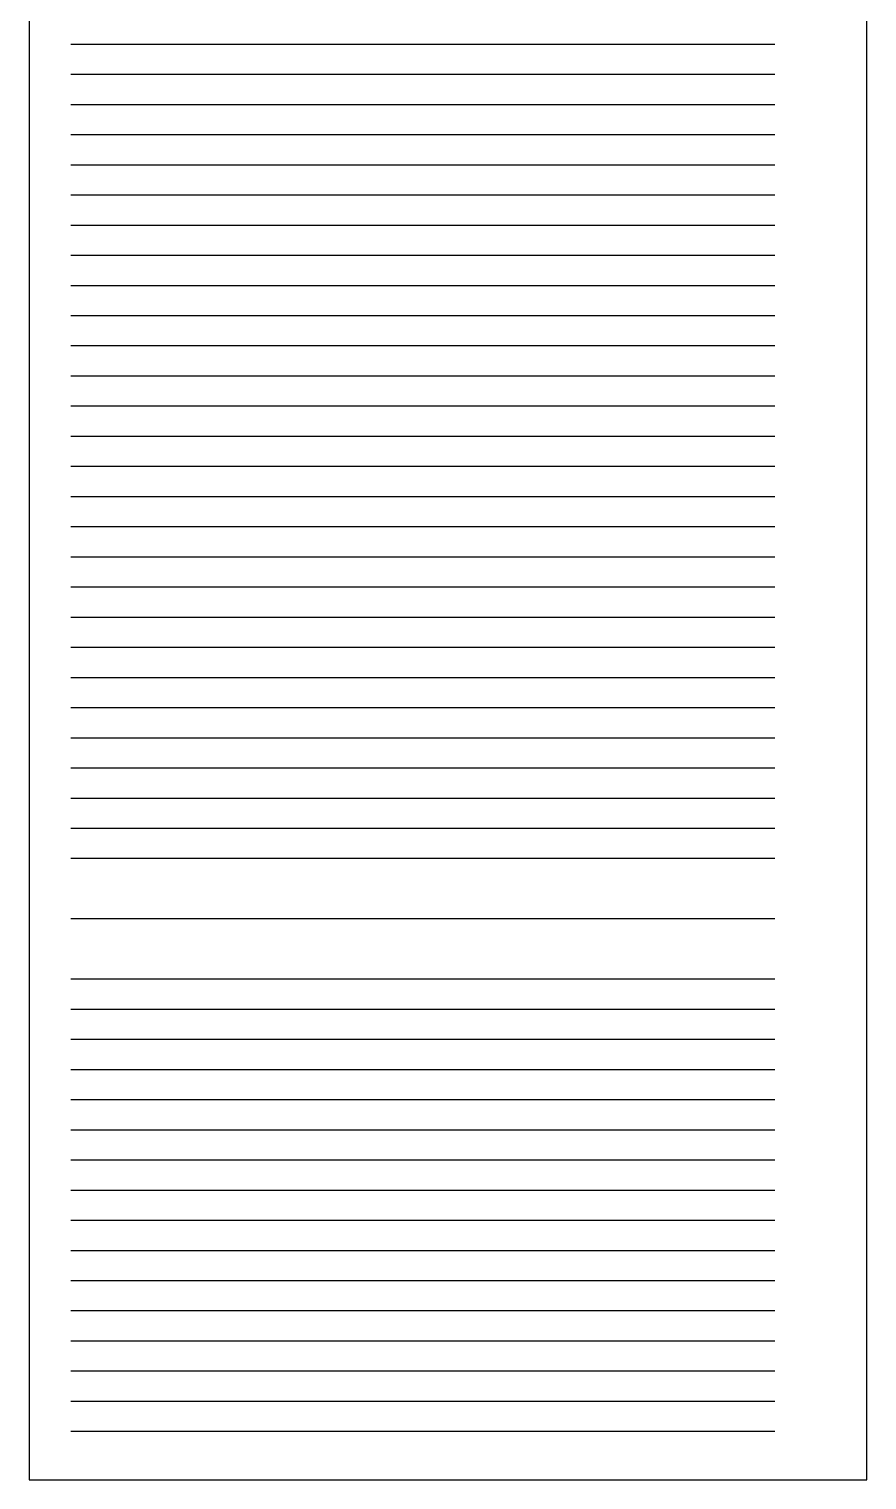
# Model space of a CAD drawing. Header units: metres. Extents: x 3 to 509016, y 4 to 6969473.
# Drawn here: x 508876.5 to 509015.5, y 6967258.7 to 6967499.2 of the extents above; entities that cross this region are included whole.
import ezdxf
from ezdxf.lldxf.tags import DXFTag

# ---------------------------------------------------------------- set-up
doc = ezdxf.new("R2010")
doc.units = ezdxf.units.M
doc.layers.add('_Design Non Plottable', color=45, linetype='Continuous', plot=False)
doc.layers.add('XREF', color=7, linetype='Continuous')
doc.styles.get("Standard").update_dxf_attribs({"font": 'ARIALN.TTF'})
doc.linetypes.add('_Generic Arrow 1', pattern='A,5.1,-1.45,[1,NORTHROP_LTYPES,S=1,R=90,X=0,Y=0],-1.45', length=8)
doc.linetypes.add('_Generic Arrow 2', pattern='A,4,[1,NORTHROP_LTYPES,S=1,R=90,X=0,Y=0],4', length=8)
doc.linetypes.add('_Generic Arrow 3', pattern='A,0,-4,[1,NORTHROP_LTYPES,S=1,R=90,X=0,Y=0],-4', length=8)
doc.linetypes.add('_Generic Arrow 4', pattern='A,0,-2,[1,NORTHROP_LTYPES,S=1,R=90,X=0,Y=0],-2', length=4)
doc.linetypes.add('_Generic Arrow 5', pattern='A,0,-1.755996,[1,NORTHROP_LTYPES,S=1,R=90,X=0,Y=0],-0.244004', length=2)
doc.linetypes.add('_Generic Arrow 6', pattern='A,5.1,-0.428491,[1,NORTHROP_LTYPES,S=1,R=90,X=0,Y=0],-2.471509', length=8)
doc.linetypes.add('_Generic Batting', pattern='A,4e-05,[4,NORTHROP_LTYPES,S=1,R=0,X=0,Y=0],-4', length=4.00004)
doc.linetypes.add('_Generic Chain', pattern='A,4.5e-05,[5,NORTHROP_LTYPES,S=1,R=0,X=0,Y=0],-4.5', length=4.500045)
tags = doc.linetypes.add('_Generic Conduit -EC-', pattern='A,4.330392,-1.8,3.430392,-1.8,3.430392,-1.8,4.330392,-0.252012,["EC",Standard,S=1.5,R=0,X=0,Y=-0.75],-2.703479', length=23.877059).pattern_tags.tags
tags[18] = DXFTag(74, 10)
tags = doc.linetypes.add('_Generic Conduit -GC-', pattern='A,4.296243,-1.8,3.396243,-1.8,3.396243,-1.8,4.296243,-0.29294,["GC",Standard,S=1.5,R=0,X=0,Y=-0.75],-2.894816', length=23.972728).pattern_tags.tags
tags[18] = DXFTag(74, 10)
tags = doc.linetypes.add('_Generic Conduit -IC-', pattern='A,4.420816,-1.8,3.520816,-1.8,3.520816,-1.8,4.420816,-0.224386,["IC",Standard,S=1.5,R=0,X=0,Y=-0.75],-2.035334', length=23.542984).pattern_tags.tags
tags[18] = DXFTag(74, 10)
tags = doc.linetypes.add('_Generic Conduit -TC-', pattern='A,4.319136,-1.8,3.419136,-1.8,3.419136,-1.8,4.319136,-0.345123,["TC",Standard,S=1.5,R=0,X=0,Y=-0.75],-2.607299', length=23.828966).pattern_tags.tags
tags[18] = DXFTag(74, 10)
tags = doc.linetypes.add('_Generic Conduit -WC-', pattern='A,4.242781,-1.8,3.342781,-1.8,3.342781,-1.8,4.242781,-0.364563,["WC",Standard,S=1.5,R=0,X=0,Y=-0.75],-3.179263', length=24.11495).pattern_tags.tags
tags[18] = DXFTag(74, 10)
doc.linetypes.add('_Generic Cross', pattern='A,0,-1.5,[3,NORTHROP_LTYPES,S=1,R=360,X=0,Y=0],-4.503112', length=6.003112)
doc.linetypes.add('_Generic Cross 2', pattern='A,0,-3,[3,NORTHROP_LTYPES,S=2,R=360,X=0,Y=0],-9.006223', length=12.006223)
tags = doc.linetypes.add('_Generic FIRESERVICE', pattern='A,20.577671,-0.325102,["FS",Standard,S=2,R=0,X=0,Y=-1],-3.32633', length=24.229103).pattern_tags.tags
tags[6] = DXFTag(74, 10)
doc.linetypes.add('_Generic Flow Arrow 1', pattern='A,7e-05,[2,NORTHROP_LTYPES,S=1,R=0,X=0,Y=0],-7', length=7.00007)
doc.linetypes.add('_Generic Flow Arrow 2', pattern='A,0.00014,[2,NORTHROP_LTYPES,S=2,R=0,X=0,Y=0],-14', length=14.00014)
tags = doc.linetypes.add('_Generic Shared Trench', pattern='A,20.958401,-0.310334,["ST",Standard,S=1.5,R=0,X=0,Y=-0.75],-2.552046', length=23.820781).pattern_tags.tags
tags[6] = DXFTag(74, 10)
doc.linetypes.add('_Generic Sheetpile', pattern='A,9e-05,[6,NORTHROP_LTYPES,S=1,R=0,X=0,Y=0],-9', length=9.00009)
doc.linetypes.add('_Generic Shoring', pattern='A,3e-05,[20,NORTHROP_LTYPES,S=1,R=0,X=0,Y=0],-3', length=3.00003)
doc.linetypes.add('_Generic Vegetation', pattern='A,5e-05,[7,NORTHROP_LTYPES,S=1,R=0,X=0,Y=0],-5', length=5.00005)
doc.linetypes.add('_Generic Zigzag', pattern='A,0.00012,[8,NORTHROP_LTYPES,S=1,R=0,X=0,Y=0],-12', length=12.00012)
tags = doc.linetypes.add('WATER-Existing DN063', pattern='A,8.081878,-1.8,8.081878,-0.329194,["ExW-63",Standard,S=2,R=0,X=0,Y=-1],-8.548705', length=26.841655).pattern_tags.tags
tags[10] = DXFTag(74, 10)
tags = doc.linetypes.add('WATER-Existing DN090', pattern='A,8.081878,-1.8,8.081878,-0.329194,["ExW-90",Standard,S=2,R=0,X=0,Y=-1],-8.544612', length=26.837562).pattern_tags.tags
tags[10] = DXFTag(74, 10)
tags = doc.linetypes.add('WATER-Existing DN100', pattern='A,7.763324,-1.8,7.763324,-0.329194,["ExW-100",Standard,S=2,R=0,X=0,Y=-1],-9.818828', length=27.47467).pattern_tags.tags
tags[10] = DXFTag(74, 10)
tags = doc.linetypes.add('WATER-Existing DN125', pattern='A,7.763324,-1.8,7.763324,-0.329194,["ExW-125",Standard,S=2,R=0,X=0,Y=-1],-9.836563', length=27.492405).pattern_tags.tags
tags[10] = DXFTag(74, 10)
tags = doc.linetypes.add('WATER-Existing DN150', pattern='A,7.763324,-1.8,7.763324,-0.329194,["ExW-150",Standard,S=2,R=0,X=0,Y=-1],-9.818828', length=27.47467).pattern_tags.tags
tags[10] = DXFTag(74, 10)
tags = doc.linetypes.add('WATER-Existing DN180', pattern='A,7.763324,-1.8,7.763324,-0.329194,["ExW-180",Standard,S=2,R=0,X=0,Y=-1],-9.818828', length=27.47467).pattern_tags.tags
tags[10] = DXFTag(74, 10)
tags = doc.linetypes.add('WATER-Existing DN200', pattern='A,7.763324,-1.8,7.763324,-0.329194,["ExW-200",Standard,S=2,R=0,X=0,Y=-1],-9.818828', length=27.47467).pattern_tags.tags
tags[10] = DXFTag(74, 10)
tags = doc.linetypes.add('WATER-Existing DN225', pattern='A,7.763324,-1.8,7.763324,-0.329194,["ExW-225",Standard,S=2,R=0,X=0,Y=-1],-9.836563', length=27.492405).pattern_tags.tags
tags[10] = DXFTag(74, 10)
tags = doc.linetypes.add('WATER-Existing DN250', pattern='A,7.763324,-1.8,7.763324,-0.329194,["ExW-250",Standard,S=2,R=0,X=0,Y=-1],-9.818828', length=27.47467).pattern_tags.tags
tags[10] = DXFTag(74, 10)
tags = doc.linetypes.add('WATER-Existing DN280', pattern='A,7.763324,-1.8,7.763324,-0.329194,["ExW-280",Standard,S=2,R=0,X=0,Y=-1],-9.818828', length=27.47467).pattern_tags.tags
tags[10] = DXFTag(74, 10)
tags = doc.linetypes.add('WATER-Existing DN300', pattern='A,7.763324,-1.8,7.763324,-0.329194,["ExW-300",Standard,S=2,R=0,X=0,Y=-1],-9.818828', length=27.47467).pattern_tags.tags
tags[10] = DXFTag(74, 10)
tags = doc.linetypes.add('WATER-Existing DN315', pattern='A,7.763324,-1.8,7.763324,-0.329194,["ExW-315",Standard,S=2,R=0,X=0,Y=-1],-9.836563', length=27.492405).pattern_tags.tags
tags[10] = DXFTag(74, 10)
tags = doc.linetypes.add('WATER-Existing DN355', pattern='A,7.763324,-1.8,7.763324,-0.329194,["ExW-355",Standard,S=2,R=0,X=0,Y=-1],-9.836563', length=27.492405).pattern_tags.tags
tags[10] = DXFTag(74, 10)
tags = doc.linetypes.add('WATER-Existing DN375', pattern='A,7.763324,-1.8,7.763324,-0.329194,["ExW-375",Standard,S=2,R=0,X=0,Y=-1],-9.836563', length=27.492405).pattern_tags.tags
tags[10] = DXFTag(74, 10)
tags = doc.linetypes.add('WATER-Existing DN400', pattern='A,7.763324,-1.8,7.763324,-0.329194,["ExW-400",Standard,S=2,R=0,X=0,Y=-1],-9.818828', length=27.47467).pattern_tags.tags
tags[10] = DXFTag(74, 10)
tags = doc.linetypes.add('WATER-Existing DN500', pattern='A,7.763324,-1.8,7.763324,-0.329194,["ExW-500",Standard,S=2,R=0,X=0,Y=-1],-9.818828', length=27.47467).pattern_tags.tags
tags[10] = DXFTag(74, 10)
tags = doc.linetypes.add('WATER-Existing DN560', pattern='A,7.763324,-1.8,7.763324,-0.329194,["ExW-560",Standard,S=2,R=0,X=0,Y=-1],-9.818828', length=27.47467).pattern_tags.tags
tags[10] = DXFTag(74, 10)
tags = doc.linetypes.add('WATER-Existing DN630', pattern='A,7.763324,-1.8,7.763324,-0.329194,["ExW-630",Standard,S=2,R=0,X=0,Y=-1],-9.818828', length=27.47467).pattern_tags.tags
tags[10] = DXFTag(74, 10)
tags = doc.linetypes.add('WATER-Existing DN710', pattern='A,7.763324,-1.8,7.763324,-0.329194,["ExW-710",Standard,S=2,R=0,X=0,Y=-1],-9.818828', length=27.47467).pattern_tags.tags
tags[10] = DXFTag(74, 10)
tags = doc.linetypes.add('WATER-Existing DN750', pattern='A,7.763324,-1.8,7.763324,-0.329194,["ExW-750",Standard,S=2,R=0,X=0,Y=-1],-9.818828', length=27.47467).pattern_tags.tags
tags[10] = DXFTag(74, 10)
tags = doc.linetypes.add('WATER-Future RecWater', pattern='A,3.743645,-2.975,0.05,-2.975,3.743645,-0.315892,["FutRW",Standard,S=2,R=0,X=0,Y=-1],-7.614531', length=21.417713).pattern_tags.tags
tags[14] = DXFTag(74, 10)
tags = doc.linetypes.add('WATER-Future Water', pattern='A,4.157015,-2.975,0.05,-2.975,4.157015,-0.315892,["FutW",Standard,S=2,R=0,X=0,Y=-1],-5.961052', length=20.590974).pattern_tags.tags
tags[14] = DXFTag(74, 10)

# ---------------------------------------------------------------- blocks, each defined once
blk = doc.blocks.new('XD_DESIGN_1')
at = {"linetype": 'WATER-Existing DN063'}
blk.add_lwpolyline([(508883.439, 6967496.749), (509000.227, 6967496.749)], dxfattribs=at)
at = {"linetype": 'WATER-Existing DN090'}
blk.add_lwpolyline([(508883.439, 6967491.749), (509000.227, 6967491.749)], dxfattribs=at)
at = {"linetype": 'WATER-Existing DN100'}
blk.add_lwpolyline([(508883.439, 6967486.749), (509000.227, 6967486.749)], dxfattribs=at)
at = {"linetype": 'WATER-Existing DN125'}
blk.add_lwpolyline([(508883.439, 6967481.749), (509000.227, 6967481.749)], dxfattribs=at)
at = {"linetype": 'WATER-Existing DN150'}
blk.add_lwpolyline([(508883.439, 6967476.749), (509000.227, 6967476.749)], dxfattribs=at)
at = {"linetype": 'WATER-Existing DN180'}
blk.add_lwpolyline([(508883.439, 6967471.749), (509000.227, 6967471.749)], dxfattribs=at)
at = {"linetype": 'WATER-Existing DN200'}
blk.add_lwpolyline([(508883.439, 6967466.749), (509000.227, 6967466.749)], dxfattribs=at)
at = {"linetype": 'WATER-Existing DN225'}
blk.add_lwpolyline([(508883.439, 6967461.749), (509000.227, 6967461.749)], dxfattribs=at)
at = {"linetype": 'WATER-Existing DN250'}
blk.add_lwpolyline([(508883.439, 6967456.749), (509000.227, 6967456.749)], dxfattribs=at)
at = {"linetype": 'WATER-Existing DN280'}
blk.add_lwpolyline([(508883.439, 6967451.749), (509000.227, 6967451.749)], dxfattribs=at)
at = {"linetype": 'WATER-Existing DN300'}
blk.add_lwpolyline([(508883.439, 6967446.749), (509000.227, 6967446.749)], dxfattribs=at)
at = {"linetype": 'WATER-Existing DN315'}
blk.add_lwpolyline([(508883.439, 6967441.749), (509000.227, 6967441.749)], dxfattribs=at)
at = {"linetype": 'WATER-Existing DN355'}
blk.add_lwpolyline([(508883.439, 6967436.749), (509000.227, 6967436.749)], dxfattribs=at)
at = {"linetype": 'WATER-Existing DN375'}
blk.add_lwpolyline([(508883.439, 6967431.749), (509000.227, 6967431.749)], dxfattribs=at)
at = {"linetype": 'WATER-Existing DN400'}
blk.add_lwpolyline([(508883.439, 6967426.749), (509000.227, 6967426.749)], dxfattribs=at)
at = {"linetype": 'WATER-Existing DN500'}
blk.add_lwpolyline([(508883.439, 6967421.749), (509000.227, 6967421.749)], dxfattribs=at)
at = {"linetype": 'WATER-Existing DN560'}
blk.add_lwpolyline([(508883.439, 6967416.749), (509000.227, 6967416.749)], dxfattribs=at)
at = {"linetype": 'WATER-Existing DN630'}
blk.add_lwpolyline([(508883.439, 6967411.749), (509000.227, 6967411.749)], dxfattribs=at)
at = {"linetype": 'WATER-Existing DN710'}
blk.add_lwpolyline([(508883.439, 6967406.749), (509000.227, 6967406.749)], dxfattribs=at)
at = {"linetype": 'WATER-Existing DN750'}
blk.add_lwpolyline([(508883.439, 6967401.749), (509000.227, 6967401.749)], dxfattribs=at)
at = {"color": 253, "linetype": 'WATER-Future RecWater'}
blk.add_lwpolyline([(508883.439, 6967396.749), (509000.227, 6967396.749)], dxfattribs=at)
at = {"color": 253, "linetype": 'WATER-Future Water'}
blk.add_lwpolyline([(508883.439, 6967391.749), (509000.227, 6967391.749)], dxfattribs=at)
at = {"linetype": '_Generic Arrow 1'}
blk.add_lwpolyline([(508883.439, 6967386.749), (509000.227, 6967386.749)], dxfattribs=at)
at = {"linetype": '_Generic Arrow 2'}
blk.add_lwpolyline([(508883.439, 6967381.749), (509000.227, 6967381.749)], dxfattribs=at)
at = {"linetype": '_Generic Arrow 3'}
blk.add_lwpolyline([(508883.439, 6967376.749), (509000.227, 6967376.749)], dxfattribs=at)
at = {"linetype": '_Generic Arrow 4'}
blk.add_lwpolyline([(508883.439, 6967371.749), (509000.227, 6967371.749)], dxfattribs=at)
at = {"linetype": '_Generic Arrow 5'}
blk.add_lwpolyline([(508883.439, 6967366.749), (509000.227, 6967366.749)], dxfattribs=at)
at = {"linetype": '_Generic Arrow 6'}
blk.add_lwpolyline([(508883.439, 6967361.749), (509000.227, 6967361.749)], dxfattribs=at)
at = {"linetype": '_Generic Batting'}
blk.add_lwpolyline([(508883.439, 6967351.749), (509000.227, 6967351.749)], dxfattribs=at)
at = {"linetype": '_Generic Chain'}
blk.add_lwpolyline([(508883.439, 6967341.749), (509000.227, 6967341.749)], dxfattribs=at)
at = {"linetype": '_Generic Conduit -EC-'}
blk.add_lwpolyline([(508883.439, 6967336.749), (509000.227, 6967336.749)], dxfattribs=at)
at = {"linetype": '_Generic Conduit -GC-'}
blk.add_lwpolyline([(508883.439, 6967331.749), (509000.227, 6967331.749)], dxfattribs=at)
at = {"linetype": '_Generic Conduit -IC-'}
blk.add_lwpolyline([(508883.439, 6967326.749), (509000.227, 6967326.749)], dxfattribs=at)
at = {"linetype": '_Generic Conduit -TC-'}
blk.add_lwpolyline([(508883.439, 6967321.749), (509000.227, 6967321.749)], dxfattribs=at)
blk.add_lwpolyline([(508883.439, 6967321.749), (509000.227, 6967321.749)], dxfattribs=at)
at = {"linetype": '_Generic Conduit -WC-'}
blk.add_lwpolyline([(508883.439, 6967316.749), (509000.227, 6967316.749)], dxfattribs=at)
at = {"linetype": '_Generic Cross'}
blk.add_lwpolyline([(508883.439, 6967311.749), (509000.227, 6967311.749)], dxfattribs=at)
at = {"linetype": '_Generic Cross 2'}
blk.add_lwpolyline([(508883.439, 6967306.749), (509000.227, 6967306.749)], dxfattribs=at)
at = {"linetype": '_Generic FIRESERVICE'}
blk.add_lwpolyline([(508883.439, 6967301.749), (509000.227, 6967301.749)], dxfattribs=at)
at = {"linetype": '_Generic Flow Arrow 1'}
blk.add_lwpolyline([(508883.439, 6967296.749), (509000.227, 6967296.749)], dxfattribs=at)
at = {"linetype": '_Generic Flow Arrow 2'}
blk.add_lwpolyline([(508883.439, 6967291.749), (509000.227, 6967291.749)], dxfattribs=at)
at = {"linetype": '_Generic Shared Trench'}
blk.add_lwpolyline([(508883.439, 6967286.749), (509000.227, 6967286.749)], dxfattribs=at)
at = {"linetype": '_Generic Sheetpile'}
blk.add_lwpolyline([(508883.439, 6967281.749), (509000.227, 6967281.749)], dxfattribs=at)
at = {"linetype": '_Generic Shoring'}
blk.add_lwpolyline([(508883.439, 6967276.749), (509000.227, 6967276.749)], dxfattribs=at)
at = {"linetype": '_Generic Vegetation'}
blk.add_lwpolyline([(508883.439, 6967271.749), (509000.227, 6967271.749)], dxfattribs=at)
at = {"linetype": '_Generic Zigzag'}
blk.add_lwpolyline([(508883.439, 6967266.749), (509000.227, 6967266.749)], dxfattribs=at)
at = {"layer": '_Design Non Plottable'}
blk.add_lwpolyline([(508876.513, 6967761.749), (508876.513, 6967258.674), (509015.513, 6967258.674), (509015.513, 6967761.749)], dxfattribs=at)
blk = doc.blocks.new('XD_DESIGN_2')
at = {"linetype": 'WATER-Existing DN063'}
blk.add_lwpolyline([(508883.439, 6967496.749), (509000.227, 6967496.749)], dxfattribs=at)
at = {"linetype": 'WATER-Existing DN090'}
blk.add_lwpolyline([(508883.439, 6967491.749), (509000.227, 6967491.749)], dxfattribs=at)
at = {"linetype": 'WATER-Existing DN100'}
blk.add_lwpolyline([(508883.439, 6967486.749), (509000.227, 6967486.749)], dxfattribs=at)
at = {"linetype": 'WATER-Existing DN125'}
blk.add_lwpolyline([(508883.439, 6967481.749), (509000.227, 6967481.749)], dxfattribs=at)
at = {"linetype": 'WATER-Existing DN150'}
blk.add_lwpolyline([(508883.439, 6967476.749), (509000.227, 6967476.749)], dxfattribs=at)
at = {"linetype": 'WATER-Existing DN180'}
blk.add_lwpolyline([(508883.439, 6967471.749), (509000.227, 6967471.749)], dxfattribs=at)
at = {"linetype": 'WATER-Existing DN200'}
blk.add_lwpolyline([(508883.439, 6967466.749), (509000.227, 6967466.749)], dxfattribs=at)
at = {"linetype": 'WATER-Existing DN225'}
blk.add_lwpolyline([(508883.439, 6967461.749), (509000.227, 6967461.749)], dxfattribs=at)
at = {"linetype": 'WATER-Existing DN250'}
blk.add_lwpolyline([(508883.439, 6967456.749), (509000.227, 6967456.749)], dxfattribs=at)
at = {"linetype": 'WATER-Existing DN280'}
blk.add_lwpolyline([(508883.439, 6967451.749), (509000.227, 6967451.749)], dxfattribs=at)
at = {"linetype": 'WATER-Existing DN300'}
blk.add_lwpolyline([(508883.439, 6967446.749), (509000.227, 6967446.749)], dxfattribs=at)
at = {"linetype": 'WATER-Existing DN315'}
blk.add_lwpolyline([(508883.439, 6967441.749), (509000.227, 6967441.749)], dxfattribs=at)
at = {"linetype": 'WATER-Existing DN355'}
blk.add_lwpolyline([(508883.439, 6967436.749), (509000.227, 6967436.749)], dxfattribs=at)
at = {"linetype": 'WATER-Existing DN375'}
blk.add_lwpolyline([(508883.439, 6967431.749), (509000.227, 6967431.749)], dxfattribs=at)
at = {"linetype": 'WATER-Existing DN400'}
blk.add_lwpolyline([(508883.439, 6967426.749), (509000.227, 6967426.749)], dxfattribs=at)
at = {"linetype": 'WATER-Existing DN500'}
blk.add_lwpolyline([(508883.439, 6967421.749), (509000.227, 6967421.749)], dxfattribs=at)
at = {"linetype": 'WATER-Existing DN560'}
blk.add_lwpolyline([(508883.439, 6967416.749), (509000.227, 6967416.749)], dxfattribs=at)
at = {"linetype": 'WATER-Existing DN630'}
blk.add_lwpolyline([(508883.439, 6967411.749), (509000.227, 6967411.749)], dxfattribs=at)
at = {"linetype": 'WATER-Existing DN710'}
blk.add_lwpolyline([(508883.439, 6967406.749), (509000.227, 6967406.749)], dxfattribs=at)
at = {"linetype": 'WATER-Existing DN750'}
blk.add_lwpolyline([(508883.439, 6967401.749), (509000.227, 6967401.749)], dxfattribs=at)
at = {"color": 253, "linetype": 'WATER-Future RecWater'}
blk.add_lwpolyline([(508883.439, 6967396.749), (509000.227, 6967396.749)], dxfattribs=at)
at = {"color": 253, "linetype": 'WATER-Future Water'}
blk.add_lwpolyline([(508883.439, 6967391.749), (509000.227, 6967391.749)], dxfattribs=at)
at = {"linetype": '_Generic Arrow 1'}
blk.add_lwpolyline([(508883.439, 6967386.749), (509000.227, 6967386.749)], dxfattribs=at)
at = {"linetype": '_Generic Arrow 2'}
blk.add_lwpolyline([(508883.439, 6967381.749), (509000.227, 6967381.749)], dxfattribs=at)
at = {"linetype": '_Generic Arrow 3'}
blk.add_lwpolyline([(508883.439, 6967376.749), (509000.227, 6967376.749)], dxfattribs=at)
at = {"linetype": '_Generic Arrow 4'}
blk.add_lwpolyline([(508883.439, 6967371.749), (509000.227, 6967371.749)], dxfattribs=at)
at = {"linetype": '_Generic Arrow 5'}
blk.add_lwpolyline([(508883.439, 6967366.749), (509000.227, 6967366.749)], dxfattribs=at)
at = {"linetype": '_Generic Arrow 6'}
blk.add_lwpolyline([(508883.439, 6967361.749), (509000.227, 6967361.749)], dxfattribs=at)
at = {"linetype": '_Generic Batting'}
blk.add_lwpolyline([(508883.439, 6967351.749), (509000.227, 6967351.749)], dxfattribs=at)
at = {"linetype": '_Generic Chain'}
blk.add_lwpolyline([(508883.439, 6967341.749), (509000.227, 6967341.749)], dxfattribs=at)
at = {"linetype": '_Generic Conduit -EC-'}
blk.add_lwpolyline([(508883.439, 6967336.749), (509000.227, 6967336.749)], dxfattribs=at)
at = {"linetype": '_Generic Conduit -GC-'}
blk.add_lwpolyline([(508883.439, 6967331.749), (509000.227, 6967331.749)], dxfattribs=at)
at = {"linetype": '_Generic Conduit -IC-'}
blk.add_lwpolyline([(508883.439, 6967326.749), (509000.227, 6967326.749)], dxfattribs=at)
at = {"linetype": '_Generic Conduit -TC-'}
blk.add_lwpolyline([(508883.439, 6967321.749), (509000.227, 6967321.749)], dxfattribs=at)
blk.add_lwpolyline([(508883.439, 6967321.749), (509000.227, 6967321.749)], dxfattribs=at)
at = {"linetype": '_Generic Conduit -WC-'}
blk.add_lwpolyline([(508883.439, 6967316.749), (509000.227, 6967316.749)], dxfattribs=at)
at = {"linetype": '_Generic Cross'}
blk.add_lwpolyline([(508883.439, 6967311.749), (509000.227, 6967311.749)], dxfattribs=at)
at = {"linetype": '_Generic Cross 2'}
blk.add_lwpolyline([(508883.439, 6967306.749), (509000.227, 6967306.749)], dxfattribs=at)
at = {"linetype": '_Generic FIRESERVICE'}
blk.add_lwpolyline([(508883.439, 6967301.749), (509000.227, 6967301.749)], dxfattribs=at)
at = {"linetype": '_Generic Flow Arrow 1'}
blk.add_lwpolyline([(508883.439, 6967296.749), (509000.227, 6967296.749)], dxfattribs=at)
at = {"linetype": '_Generic Flow Arrow 2'}
blk.add_lwpolyline([(508883.439, 6967291.749), (509000.227, 6967291.749)], dxfattribs=at)
at = {"linetype": '_Generic Shared Trench'}
blk.add_lwpolyline([(508883.439, 6967286.749), (509000.227, 6967286.749)], dxfattribs=at)
at = {"linetype": '_Generic Sheetpile'}
blk.add_lwpolyline([(508883.439, 6967281.749), (509000.227, 6967281.749)], dxfattribs=at)
at = {"linetype": '_Generic Shoring'}
blk.add_lwpolyline([(508883.439, 6967276.749), (509000.227, 6967276.749)], dxfattribs=at)
at = {"linetype": '_Generic Vegetation'}
blk.add_lwpolyline([(508883.439, 6967271.749), (509000.227, 6967271.749)], dxfattribs=at)
at = {"linetype": '_Generic Zigzag'}
blk.add_lwpolyline([(508883.439, 6967266.749), (509000.227, 6967266.749)], dxfattribs=at)
at = {"layer": '_Design Non Plottable'}
blk.add_lwpolyline([(508876.513, 6967761.749), (508876.513, 6967258.674), (509015.513, 6967258.674), (509015.513, 6967761.749)], dxfattribs=at)

msp = doc.modelspace()

# ---------------------------------------------------------------- block references
msp.add_blockref('XD_DESIGN_1', (0, 0))

# ---------------------------------------------------------------- next in the draw order: block references
at = {"layer": 'XREF'}
msp.add_blockref('XD_DESIGN_2', (0, 0), dxfattribs=at)

doc.saveas('drawing.dxf')
